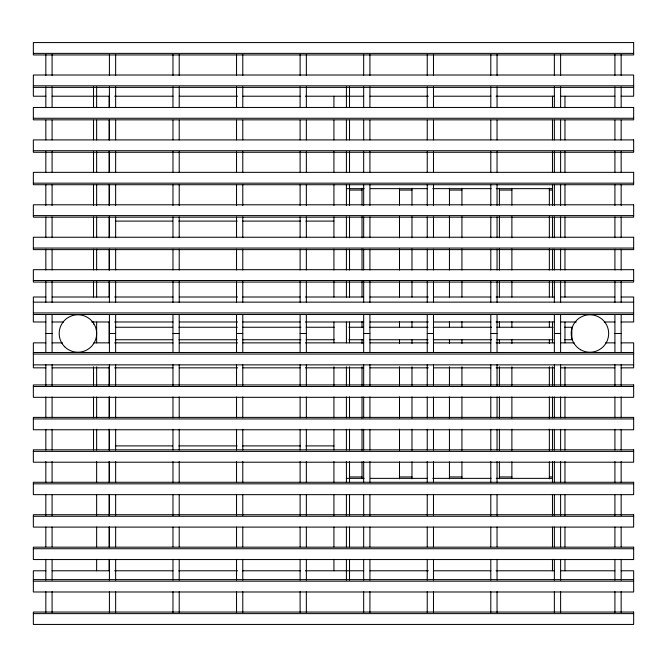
<?xml version="1.0" encoding="UTF-8"?>
<svg xmlns="http://www.w3.org/2000/svg" width="667" height="667" viewBox="0 0 667 667"><rect width="100%" height="100%" fill="white"/><g stroke="black" fill="none" stroke-linecap="round" stroke-linejoin="round"><path stroke-width="1" d="M33.35 53.377L633.65 53.377M33.35 85.826L633.65 85.826M33.35 87.385L633.65 87.385M45.856 96.215L33.35 96.215L33.35 75.012L633.65 75.012L633.65 96.215L621.144 96.215M52.109 96.215L109.43 96.215M114.641 96.215L173.003 96.215M179.256 96.215L237.619 96.215M242.83 96.215L300.15 96.215M305.361 96.215L363.723 96.215M369.977 96.215L428.339 96.215M433.55 96.215L490.87 96.215M496.081 96.215L554.552 96.215M560.697 96.215L614.891 96.215M33.35 118.267L633.65 118.267M33.35 150.717L633.65 150.717M33.35 183.167L633.65 183.167M346.415 188.653L364.107 188.653M370.352 188.653L427.589 188.653M432.791 188.653L491.07 188.653M496.273 188.653L552.476 188.653M349.533 190.062L362.023 190.062M399.491 190.062L411.981 190.062M449.441 190.062L461.931 190.062M499.4 190.062L511.889 190.062M549.35 190.062L552.476 190.062M33.35 215.608L633.65 215.608M115.374 221.102L172.62 221.102M178.856 221.102L237.144 221.102M242.346 221.102L300.625 221.102M305.828 221.102L333.925 221.102M33.35 248.057L633.65 248.057M33.35 280.499L633.65 280.499M45.856 297.007L33.35 297.007L33.35 321.986L45.856 321.986M52.109 297.007L109.43 297.007M114.641 297.007L173.003 297.007M179.256 297.007L237.619 297.007M242.83 297.007L300.15 297.007M305.361 297.007L363.723 297.007M369.977 297.007L428.339 297.007M433.55 297.007L490.87 297.007M496.081 297.007L554.444 297.007M560.697 297.007L614.891 297.007M621.144 297.007L633.65 297.007L633.65 321.986L621.144 321.986M33.35 302.134L633.65 302.134M33.35 312.948L633.65 312.948M33.35 314.507L633.65 314.507M52.109 321.986L63.573 321.986M91.713 321.986L109.43 321.986M114.641 321.986L173.003 321.986M179.256 321.986L237.619 321.986M242.83 321.986L300.15 321.986M305.361 321.986L363.723 321.986M369.977 321.986L428.339 321.986M433.55 321.986L490.87 321.986M496.081 321.986L554.444 321.986M560.697 321.986L576.33 321.986M604.469 321.986L614.891 321.986M115.383 327.255L172.703 327.255M178.956 327.255L237.319 327.255M242.53 327.255L300.884 327.255M306.095 327.255L334.234 327.255M348.824 327.255L363.415 327.255M369.668 327.255L428.031 327.255M433.242 327.255L491.604 327.255M496.815 327.255L553.085 327.255M564.549 327.255L571.844 327.255L571.844 339.745L564.549 339.745M45.84 333.5L52.084 333.5M109.405 333.5L115.649 333.5M172.97 333.5L179.215 333.5M236.535 333.5L242.78 333.5M300.108 333.5L306.353 333.5M363.673 333.5L369.918 333.5M427.239 333.5L433.483 333.5M490.804 333.5L497.048 333.5M554.369 333.5L560.613 333.5M614.916 333.5L621.16 333.5M115.383 339.745L172.703 339.745M178.956 339.745L237.319 339.745M242.53 339.745L300.884 339.745M306.095 339.745L334.234 339.745M348.824 339.745L363.415 339.745M369.668 339.745L428.031 339.745M433.242 339.745L491.604 339.745M496.815 339.745L553.085 339.745M45.856 342.863L33.35 342.863L33.35 367.842L45.856 367.842M52.109 342.863L62.531 342.863M93.797 342.863L109.43 342.863M114.641 342.863L173.003 342.863M179.256 342.863L237.619 342.863M242.83 342.863L300.15 342.863M305.361 342.863L363.723 342.863M369.977 342.863L428.339 342.863M433.55 342.863L490.87 342.863M496.081 342.863L554.444 342.863M560.697 342.863L574.245 342.863M605.511 342.863L614.891 342.863M621.144 342.863L633.65 342.863L633.65 367.842L621.144 367.842M33.35 352.493L633.65 352.493M33.35 354.052L633.65 354.052M33.35 364.866L633.65 364.866M52.109 367.842L109.43 367.842M114.641 367.842L173.003 367.842M179.256 367.842L237.619 367.842M242.83 367.842L300.15 367.842M305.361 367.842L363.723 367.842M369.977 367.842L428.339 367.842M433.55 367.842L490.87 367.842M496.081 367.842L554.444 367.842M560.697 367.842L614.891 367.842M33.35 386.501L633.65 386.501M33.35 418.943L633.65 418.943M115.374 445.898L172.62 445.898M178.856 445.898L237.144 445.898M242.346 445.898L300.625 445.898M305.828 445.898L333.925 445.898M33.35 451.392L633.65 451.392M349.533 476.947L362.023 476.947M399.491 476.947L411.981 476.947M449.441 476.947L461.931 476.947M499.4 476.947L511.889 476.947M549.35 476.947L552.476 476.947M346.415 478.364L364.107 478.364M370.352 478.364L427.589 478.364M432.791 478.364L491.07 478.364M496.273 478.364L552.476 478.364M33.35 483.833L633.65 483.833M33.35 516.283L633.65 516.283M33.35 548.733L633.65 548.733M45.856 570.785L33.35 570.785L33.35 591.988L633.65 591.988L633.65 570.785L621.144 570.785M52.109 570.785L109.43 570.785M114.641 570.785L173.003 570.785M178.856 570.785L237.619 570.785M242.346 570.785L300.625 570.785M305.361 570.785L363.723 570.785M369.977 570.785L428.339 570.785M433.55 570.785L490.87 570.785M496.081 570.785L554.552 570.785M560.697 570.785L614.891 570.785M33.35 579.615L633.65 579.615M33.35 581.174L633.65 581.174M33.35 613.623L633.65 613.623M621.16 54.586L621.16 75.404M621.16 86.852L621.16 107.662M621.16 120.152L621.16 139.928M621.16 151.376L621.16 172.186M621.16 184.676L621.16 205.494M621.16 216.942L621.16 237.752M621.16 249.2L621.16 270.018M621.16 281.466L621.16 302.276M621.16 314.766L621.16 352.234M621.16 364.724L621.16 385.534M621.16 396.982L621.16 417.8M621.16 429.248L621.16 450.058M621.16 461.506L621.16 482.324M621.16 494.814L621.16 515.624M621.16 527.072L621.16 546.848M621.16 559.338L621.16 580.148M621.16 591.596L621.16 612.414M614.916 54.586L614.916 75.404M614.916 86.852L614.916 107.662M614.916 120.152L614.916 139.928M614.916 151.376L614.916 172.186M614.916 184.676L614.916 205.494M614.916 216.942L614.916 237.752M614.916 249.2L614.916 270.018M614.916 281.466L614.916 302.276M614.916 314.766L614.916 352.234M614.916 364.724L614.916 385.534M614.916 396.982L614.916 417.8M614.916 429.248L614.916 450.058M614.916 461.506L614.916 482.324M614.916 494.814L614.916 515.624M614.916 527.072L614.916 546.848M614.916 559.338L614.916 580.148M614.916 591.596L614.916 612.414M564.966 96.215L564.966 107.662M564.966 120.152L564.966 139.928M564.966 151.376L564.966 172.186M564.966 184.676L564.966 205.494M564.966 216.942L564.966 237.752M564.966 249.2L564.966 270.018M564.966 281.466L564.966 297.073M564.966 322.053L564.966 342.863M564.966 366.8L564.966 385.534M564.966 396.982L564.966 417.8M564.966 429.248L564.966 450.058M564.966 461.506L564.966 482.324M564.966 494.814L564.966 515.624M564.966 527.072L564.966 546.848M564.966 559.338L564.966 570.785M560.613 54.586L560.613 75.404M560.613 86.852L560.613 107.662M560.613 120.152L560.613 139.928M560.613 151.376L560.613 172.186M560.613 184.676L560.613 205.494M560.613 216.942L560.613 237.752M560.613 249.2L560.613 270.018M560.613 281.466L560.613 302.276M560.613 314.766L560.613 352.234M560.613 364.724L560.613 385.534M560.613 396.982L560.613 417.8M560.613 429.248L560.613 450.058M560.613 461.506L560.613 482.324M560.613 494.814L560.613 515.624M560.613 527.072L560.613 546.848M560.613 559.338L560.613 580.148M560.613 591.596L560.613 612.414M554.369 54.586L554.369 75.404M554.369 86.852L554.369 107.662M554.369 120.152L554.369 139.928M554.369 151.376L554.369 172.186M554.369 184.676L554.369 205.494M554.369 216.942L554.369 237.752M554.369 249.2L554.369 270.018M554.369 281.466L554.369 302.276M554.369 314.766L554.369 352.234M554.369 364.724L554.369 385.534M554.369 396.982L554.369 417.8M554.369 429.248L554.369 450.058M554.369 461.506L554.369 482.324M554.369 494.814L554.369 515.624M554.369 527.072L554.369 546.848M554.369 559.338L554.369 580.148M554.369 591.596L554.369 612.414M552.476 96.215L552.476 107.662M552.476 120.152L552.476 139.928M552.476 151.376L552.476 172.186M552.476 184.484L552.476 205.494M552.476 216.942L552.476 237.752M552.476 249.2L552.476 270.018M552.476 281.466L552.476 297.073M552.476 322.053L552.476 342.863M552.476 366.8L552.476 385.534M552.476 396.982L552.476 417.8M552.476 429.248L552.476 450.058M552.476 461.506L552.476 482.533M552.476 494.814L552.476 515.624M552.476 527.072L552.476 546.848M552.476 559.338L552.476 570.785M549.35 188.194L549.35 205.228M549.35 216.658L549.35 237.877M549.35 248.883L549.35 270.093M549.35 281.524L549.35 297.115M549.35 321.636L549.35 327.255M549.35 339.745L549.35 343.497M549.35 366.767L549.35 385.476M549.35 396.915L549.35 418.126M549.35 429.131L549.35 450.35M549.35 461.781L549.35 478.823M511.889 188.194L511.889 205.228M511.889 216.658L511.889 237.877M511.889 248.883L511.889 270.093M511.889 281.524L511.889 297.115M511.889 321.636L511.889 327.255M511.889 339.745L511.889 343.497M511.889 366.767L511.889 385.476M511.889 396.915L511.889 418.126M511.889 429.131L511.889 450.35M511.889 461.781L511.889 478.823M499.4 188.194L499.4 205.228M499.4 216.658L499.4 237.877M499.4 248.883L499.4 270.093M499.4 281.524L499.4 297.115M499.4 321.636L499.4 327.255M499.4 339.745L499.4 343.497M499.4 366.767L499.4 385.476M499.4 396.915L499.4 418.126M499.4 429.131L499.4 450.35M499.4 461.781L499.4 478.823M497.048 54.586L497.048 75.404M497.048 86.852L497.048 107.662M497.048 120.152L497.048 139.928M497.048 151.376L497.048 172.186M497.048 184.676L497.048 205.494M497.048 216.942L497.048 237.752M497.048 249.2L497.048 270.018M497.048 281.466L497.048 302.276M497.048 314.766L497.048 352.234M497.048 364.724L497.048 385.534M497.048 396.982L497.048 417.8M497.048 429.248L497.048 450.058M497.048 461.506L497.048 482.324M497.048 494.814L497.048 515.624M497.048 527.072L497.048 546.848M497.048 559.338L497.048 580.148M497.048 591.596L497.048 612.414M490.804 54.586L490.804 75.404M490.804 86.852L490.804 107.662M490.804 120.152L490.804 139.928M490.804 151.376L490.804 172.186M490.804 184.676L490.804 205.494M490.804 216.942L490.804 237.752M490.804 249.2L490.804 270.018M490.804 281.466L490.804 302.276M490.804 314.766L490.804 352.234M490.804 364.724L490.804 385.534M490.804 396.982L490.804 417.8M490.804 429.248L490.804 450.058M490.804 461.506L490.804 482.324M490.804 494.814L490.804 515.624M490.804 527.072L490.804 546.848M490.804 559.338L490.804 580.148M490.804 591.596L490.804 612.414M461.931 188.194L461.931 205.228M461.931 216.658L461.931 237.877M461.931 248.883L461.931 270.093M461.931 281.524L461.931 297.115M461.931 321.636L461.931 327.255M461.931 339.745L461.931 343.497M461.931 366.767L461.931 385.476M461.931 396.915L461.931 418.126M461.931 429.131L461.931 450.35M461.931 461.781L461.931 478.823M449.441 188.194L449.441 205.228M449.441 216.658L449.441 237.877M449.441 248.883L449.441 270.093M449.441 281.524L449.441 297.115M449.441 321.636L449.441 327.255M449.441 339.745L449.441 343.497M449.441 366.767L449.441 385.476M449.441 396.915L449.441 418.126M449.441 429.131L449.441 450.35M449.441 461.781L449.441 478.823M433.483 54.586L433.483 75.404M433.483 86.852L433.483 107.662M433.483 120.152L433.483 139.928M433.483 151.376L433.483 172.186M433.483 184.676L433.483 205.494M433.483 216.942L433.483 237.752M433.483 249.2L433.483 270.018M433.483 281.466L433.483 302.276M433.483 314.766L433.483 352.234M433.483 364.724L433.483 385.534M433.483 396.982L433.483 417.8M433.483 429.248L433.483 450.058M433.483 461.506L433.483 482.324M433.483 494.814L433.483 515.624M433.483 527.072L433.483 546.848M433.483 559.338L433.483 580.148M433.483 591.596L433.483 612.414M427.239 54.586L427.239 75.404M427.239 86.852L427.239 107.662M427.239 120.152L427.239 139.928M427.239 151.376L427.239 172.186M427.239 184.676L427.239 205.494M427.239 216.942L427.239 237.752M427.239 249.2L427.239 270.018M427.239 281.466L427.239 302.276M427.239 314.766L427.239 352.234M427.239 364.724L427.239 385.534M427.239 396.982L427.239 417.8M427.239 429.248L427.239 450.058M427.239 461.506L427.239 482.324M427.239 494.814L427.239 515.624M427.239 527.072L427.239 546.848M427.239 559.338L427.239 580.148M427.239 591.596L427.239 612.414M411.981 188.194L411.981 205.228M411.981 216.658L411.981 237.877M411.981 248.883L411.981 270.093M411.981 281.524L411.981 297.115M411.981 321.636L411.981 327.255M411.981 339.745L411.981 343.497M411.981 366.767L411.981 385.476M411.981 396.915L411.981 418.126M411.981 429.131L411.981 450.35M411.981 461.781L411.981 478.823M399.491 188.194L399.491 205.228M399.491 216.658L399.491 237.877M399.491 248.883L399.491 270.093M399.491 281.524L399.491 297.115M399.491 321.636L399.491 327.255M399.491 339.745L399.491 343.497M399.491 366.767L399.491 385.476M399.491 396.915L399.491 418.126M399.491 429.131L399.491 450.35M399.491 461.781L399.491 478.823M369.918 54.586L369.918 75.404M369.918 86.852L369.918 107.662M369.918 120.152L369.918 139.928M369.918 151.376L369.918 172.186M369.918 184.676L369.918 205.494M369.918 216.942L369.918 237.752M369.918 249.2L369.918 270.018M369.918 281.466L369.918 302.276M369.918 314.766L369.918 352.234M369.918 364.724L369.918 385.534M369.918 396.982L369.918 417.8M369.918 429.248L369.918 450.058M369.918 461.506L369.918 482.324M369.918 494.814L369.918 515.624M369.918 527.072L369.918 546.848M369.918 559.338L369.918 580.148M369.918 591.596L369.918 612.414M363.673 54.586L363.673 75.404M363.673 86.852L363.673 107.662M363.673 120.152L363.673 139.928M363.673 151.376L363.673 172.186M363.673 184.676L363.673 205.494M363.673 216.942L363.673 237.752M363.673 249.2L363.673 270.018M363.673 281.466L363.673 302.276M363.673 314.766L363.673 352.234M363.673 364.724L363.673 385.534M363.673 396.982L363.673 417.8M363.673 429.248L363.673 450.058M363.673 461.506L363.673 482.324M363.673 494.814L363.673 515.624M363.673 527.072L363.673 546.848M363.673 559.338L363.673 580.148M363.673 591.596L363.673 612.414M362.023 188.194L362.023 205.228M362.023 216.658L362.023 237.877M362.023 248.883L362.023 270.093M362.023 281.524L362.023 297.115M362.023 321.636L362.023 327.255M362.023 339.745L362.023 343.497M362.023 366.767L362.023 385.476M362.023 396.915L362.023 418.126M362.023 429.131L362.023 450.35M362.023 461.781L362.023 478.823M349.533 86.852L349.533 107.662M349.533 120.152L349.533 139.928M349.533 151.376L349.533 172.186M349.533 184.676L349.533 205.494M349.533 216.942L349.533 237.877M349.533 249.2L349.533 270.093M349.533 281.466L349.533 297.115M349.533 322.053L349.533 342.863M349.533 366.767L349.533 385.534M349.533 396.915L349.533 417.8M349.533 429.131L349.533 450.058M349.533 461.506L349.533 482.324M349.533 494.814L349.533 515.624M349.533 527.072L349.533 546.848M349.533 559.338L349.533 580.148M346.415 86.852L346.415 107.662M346.415 120.152L346.415 139.928M346.415 151.376L346.415 172.186M346.415 184.484L346.415 205.494M346.415 216.942L346.415 237.752M346.415 249.2L346.415 270.018M346.415 281.466L346.415 297.073M346.415 322.053L346.415 342.863M346.415 366.8L346.415 385.534M346.415 396.982L346.415 417.8M346.415 429.248L346.415 450.058M346.415 461.506L346.415 482.533M346.415 494.814L346.415 515.624M346.415 527.072L346.415 546.848M346.415 559.338L346.415 580.148M333.925 96.215L333.925 107.662M333.925 120.152L333.925 139.928M333.925 151.376L333.925 172.186M333.925 184.676L333.925 205.494M333.925 216.942L333.925 237.752M333.925 249.2L333.925 270.018M333.925 281.466L333.925 297.073M333.925 322.053L333.925 342.863M333.925 366.8L333.925 385.534M333.925 396.982L333.925 417.8M333.925 429.248L333.925 450.058M333.925 461.506L333.925 482.324M333.925 494.814L333.925 515.624M333.925 527.072L333.925 546.848M333.925 559.338L333.925 570.785M306.353 54.586L306.353 75.404M306.353 86.852L306.353 107.662M306.353 120.152L306.353 139.928M306.353 151.376L306.353 172.186M306.353 184.676L306.353 205.494M306.353 216.942L306.353 237.752M306.353 249.2L306.353 270.018M306.353 281.466L306.353 302.276M306.353 314.766L306.353 352.234M306.353 364.724L306.353 385.534M306.353 396.982L306.353 417.8M306.353 429.248L306.353 450.058M306.353 461.506L306.353 482.324M306.353 494.814L306.353 515.624M306.353 527.072L306.353 546.848M306.353 559.338L306.353 580.148M306.353 591.596L306.353 612.414M300.108 54.586L300.108 75.404M300.108 86.852L300.108 107.662M300.108 120.152L300.108 139.928M300.108 151.376L300.108 172.186M300.108 184.676L300.108 205.494M300.108 216.942L300.108 237.752M300.108 249.2L300.108 270.018M300.108 281.466L300.108 302.276M300.108 314.766L300.108 352.234M300.108 364.724L300.108 385.534M300.108 396.982L300.108 417.8M300.108 429.248L300.108 450.058M300.108 461.506L300.108 482.324M300.108 494.814L300.108 515.624M300.108 527.072L300.108 546.848M300.108 559.338L300.108 580.148M300.108 591.596L300.108 612.414M242.78 54.586L242.78 75.404M242.78 86.852L242.78 107.662M242.78 120.152L242.78 139.928M242.78 151.376L242.78 172.186M242.78 184.676L242.78 205.494M242.78 216.942L242.78 237.752M242.78 249.2L242.78 270.018M242.78 281.466L242.78 302.276M242.78 314.766L242.78 352.234M242.78 364.724L242.78 385.534M242.78 396.982L242.78 417.8M242.78 429.248L242.78 450.058M242.78 461.506L242.78 482.324M242.78 494.814L242.78 515.624M242.78 527.072L242.78 546.848M242.78 559.338L242.78 580.148M242.78 591.596L242.78 612.414M236.535 54.586L236.535 75.404M236.535 86.852L236.535 107.662M236.535 120.152L236.535 139.928M236.535 151.376L236.535 172.186M236.535 184.676L236.535 205.494M236.535 216.942L236.535 237.752M236.535 249.2L236.535 270.018M236.535 281.466L236.535 302.276M236.535 314.766L236.535 352.234M236.535 364.724L236.535 385.534M236.535 396.982L236.535 417.8M236.535 429.248L236.535 450.058M236.535 461.506L236.535 482.324M236.535 494.814L236.535 515.624M236.535 527.072L236.535 546.848M236.535 559.338L236.535 580.148M236.535 591.596L236.535 612.414M179.215 54.586L179.215 75.404M179.215 86.852L179.215 107.662M179.215 120.152L179.215 139.928M179.215 151.376L179.215 172.186M179.215 184.676L179.215 205.494M179.215 216.942L179.215 237.752M179.215 249.2L179.215 270.018M179.215 281.466L179.215 302.276M179.215 314.766L179.215 352.234M179.215 364.724L179.215 385.534M179.215 396.982L179.215 417.8M179.215 429.248L179.215 450.058M179.215 461.506L179.215 482.324M179.215 494.814L179.215 515.624M179.215 527.072L179.215 546.848M179.215 559.338L179.215 580.148M179.215 591.596L179.215 612.414M172.97 54.586L172.97 75.404M172.97 86.852L172.97 107.662M172.97 120.152L172.97 139.928M172.97 151.376L172.97 172.186M172.97 184.676L172.97 205.494M172.97 216.942L172.97 237.752M172.97 249.2L172.97 270.018M172.97 281.466L172.97 302.276M172.97 314.766L172.97 352.234M172.97 364.724L172.97 385.534M172.97 396.982L172.97 417.8M172.97 429.248L172.97 450.058M172.97 461.506L172.97 482.324M172.97 494.814L172.97 515.624M172.97 527.072L172.97 546.848M172.97 559.338L172.97 580.148M172.97 591.596L172.97 612.414M115.649 54.586L115.649 75.404M115.649 86.852L115.649 107.662M115.649 120.152L115.649 139.928M115.649 151.376L115.649 172.186M115.649 184.676L115.649 205.494M115.649 216.942L115.649 237.752M115.649 249.2L115.649 270.018M115.649 281.466L115.649 302.276M115.649 314.766L115.649 352.234M115.649 364.724L115.649 385.534M115.649 396.982L115.649 417.8M115.649 429.248L115.649 450.058M115.649 461.506L115.649 482.324M115.649 494.814L115.649 515.624M115.649 527.072L115.649 546.848M115.649 559.338L115.649 580.148M115.649 591.596L115.649 612.414M109.405 54.586L109.405 75.404M109.405 86.852L109.405 107.662M109.405 120.152L109.405 139.928M109.405 151.376L109.405 172.186M109.405 184.676L109.405 205.494M109.405 216.942L109.405 237.752M109.405 249.2L109.405 270.018M109.405 281.466L109.405 302.276M109.405 314.766L109.405 352.234M109.405 364.724L109.405 385.534M109.405 396.982L109.405 417.8M109.405 429.248L109.405 450.058M109.405 461.506L109.405 482.324M109.405 494.814L109.405 515.624M109.405 527.072L109.405 546.848M109.405 559.338L109.405 580.148M109.405 591.596L109.405 612.414M109.13 96.215L109.13 107.662M109.13 120.152L109.13 139.928M109.13 151.376L109.13 172.186M109.13 184.676L109.13 205.494M109.13 216.942L109.13 237.752M109.13 249.2L109.13 270.018M109.13 281.466L109.13 297.073M109.13 322.053L109.13 342.863M109.13 366.8L109.13 385.534M109.13 396.982L109.13 417.8M109.13 429.248L109.13 450.058M109.13 461.506L109.13 482.324M109.13 494.814L109.13 515.624M109.13 527.072L109.13 546.848M109.13 559.338L109.13 570.785M96.64 86.852L96.64 107.662M96.64 120.152L96.64 139.928M96.64 151.376L96.64 172.186M96.64 184.676L96.64 205.494M96.64 216.942L96.64 237.752M96.64 249.2L96.64 270.018M96.64 281.466L96.64 297.073M96.64 322.053L96.64 342.863M96.64 366.8L96.64 385.534M96.64 396.982L96.64 417.8M96.64 429.248L96.64 450.058M96.64 461.506L96.64 482.324M96.64 494.814L96.64 515.624M96.64 527.072L96.64 546.848M96.64 559.338L96.64 570.785M93.522 86.852L93.522 107.662M93.522 120.152L93.522 139.928M93.522 151.376L93.522 172.186M93.522 184.676L93.522 205.494M93.522 216.942L93.522 237.752M93.522 249.2L93.522 270.018M93.522 281.466L93.522 297.073M93.522 322.053L93.522 324.137M93.522 366.8L93.522 385.534M93.522 396.982L93.522 417.8M93.522 429.248L93.522 450.058M52.084 54.586L52.084 75.404M52.084 86.852L52.084 107.662M52.084 120.152L52.084 139.928M52.084 151.376L52.084 172.186M52.084 184.676L52.084 205.494M52.084 216.942L52.084 237.752M52.084 249.2L52.084 270.018M52.084 281.466L52.084 302.276M52.084 314.766L52.084 352.234M52.084 364.724L52.084 385.534M52.084 396.982L52.084 417.8M52.084 429.248L52.084 450.058M52.084 461.506L52.084 482.324M52.084 494.814L52.084 515.624M52.084 527.072L52.084 546.848M52.084 559.338L52.084 580.148M52.084 591.596L52.084 612.414M45.84 54.586L45.84 75.404M45.84 86.852L45.84 107.662M45.84 120.152L45.84 139.928M45.84 151.376L45.84 172.186M45.84 184.676L45.84 205.494M45.84 216.942L45.84 237.752M45.84 249.2L45.84 270.018M45.84 281.466L45.84 302.276M45.84 314.766L45.84 352.234M45.84 364.724L45.84 385.534M45.84 396.982L45.84 417.8M45.84 429.248L45.84 450.058M45.84 461.506L45.84 482.324M45.84 494.814L45.84 515.624M45.84 527.072L45.84 546.848M45.84 559.338L45.84 580.148M45.84 591.596L45.84 612.414M633.65 42.563L33.35 42.563L33.35 54.944L633.65 54.944L633.65 42.563M633.65 107.454L33.35 107.454L33.35 119.835L633.65 119.835L633.65 107.454M633.65 139.903L33.35 139.903L33.35 152.276L633.65 152.276L633.65 139.903M633.65 172.344L33.35 172.344L33.35 184.726L633.65 184.726L633.65 172.344M633.65 204.794L33.35 204.794L33.35 217.167L633.65 217.167L633.65 204.794M633.65 237.244L33.35 237.244L33.35 249.616L633.65 249.616L633.65 237.244M633.65 269.685L33.35 269.685L33.35 282.066L633.65 282.066L633.65 269.685M633.65 384.934L33.35 384.934L33.35 397.315L633.65 397.315L633.65 384.934M633.65 417.384L33.35 417.384L33.35 429.756L633.65 429.756L633.65 417.384M633.65 449.833L33.35 449.833L33.35 462.206L633.65 462.206L633.65 449.833M633.65 482.274L33.35 482.274L33.35 494.656L633.65 494.656L633.65 482.274M633.65 514.724L33.35 514.724L33.35 527.097L633.65 527.097L633.65 514.724M633.65 547.165L33.35 547.165L33.35 559.546L633.65 559.546L633.65 547.165M633.65 612.056L33.35 612.056L33.35 624.437L633.65 624.437L633.65 612.056M64.666 346.748A18.734 18.734 0 0 0 96.006 338.352A18.734 18.734 0 0 0 73.062 315.408A18.734 18.734 0 0 0 64.666 346.748M580.573 349.725A18.734 18.734 0 0 0 608.671 333.5A18.734 18.734 0 0 0 580.573 317.275A18.734 18.734 0 0 0 580.573 349.725"/></g></svg>
